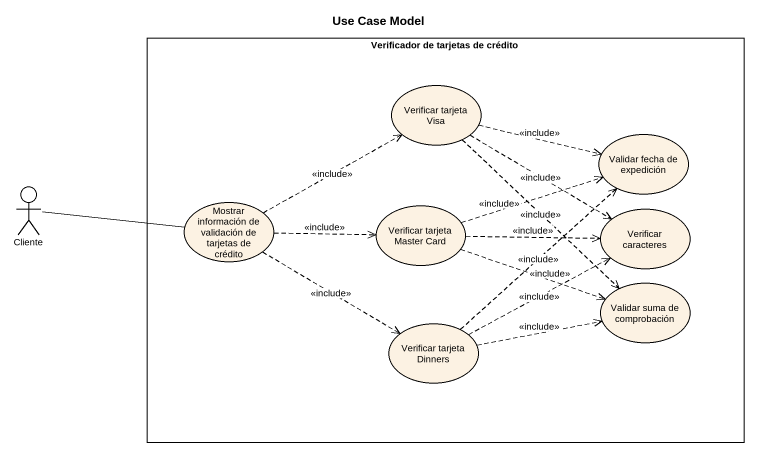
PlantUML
@startuml
title Use Case Model
rectangle "Verificador de tarjetas de crédito" as Verificador_de_tarjetas_de {
  usecase "Verificar tarjeta Visa" as Verificar_tarjeta_Visa
  usecase "Validar fecha de expedición" as Validar_fecha_de_expedición
  usecase "Mostrar información de validación de tarjetas de crédito" as Mostrar_información_de
  usecase "Verificar tarjeta Master Card" as Verificar_tarjeta_Master
  usecase "Verificar caracteres" as Verificar_caracteres
  usecase "Validar suma de comprobación" as Validar_suma_de_comprobación
  usecase "Verificar tarjeta Dinners" as Verificar_tarjeta_Dinners
}
actor Cliente
Verificar_tarjeta_Visa .right.> Validar_fecha_de_expedición : <<include>>
Verificar_tarjeta_Visa .right.> Verificar_caracteres : <<include>>
Verificar_tarjeta_Visa ..> Validar_suma_de_comprobación : <<include>>
Cliente -right- Mostrar_información_de
Mostrar_información_de .right.> Verificar_tarjeta_Visa : <<include>>
Mostrar_información_de .right.> Verificar_tarjeta_Master : <<include>>
Mostrar_información_de .right.> Verificar_tarjeta_Dinners : <<include>>
Verificar_tarjeta_Master .right.> Validar_fecha_de_expedición : <<include>>
Verificar_tarjeta_Master .right.> Verificar_caracteres : <<include>>
Verificar_tarjeta_Master .right.> Validar_suma_de_comprobación : <<include>>
Verificar_tarjeta_Dinners .up.> Validar_fecha_de_expedición : <<include>>
Verificar_tarjeta_Dinners .right.> Verificar_caracteres : <<include>>
Verificar_tarjeta_Dinners .right.> Validar_suma_de_comprobación : <<include>>
@enduml
